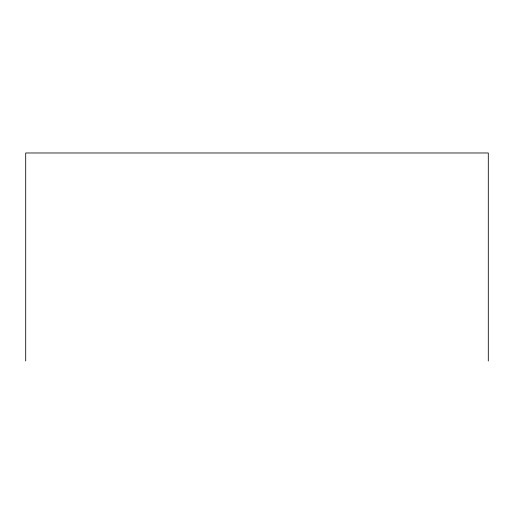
<?xml version="1.0" encoding="UTF-8"?>
<svg xmlns="http://www.w3.org/2000/svg" width="514" height="514" viewBox="0 0 514 514"><rect width="100%" height="100%" fill="white"/><g stroke="black" fill="none" stroke-linecap="round" stroke-linejoin="round"><path stroke-width="0.77" d="M488.3 361.021L488.3 152.979L25.7 152.979L25.7 361.021"/></g></svg>
